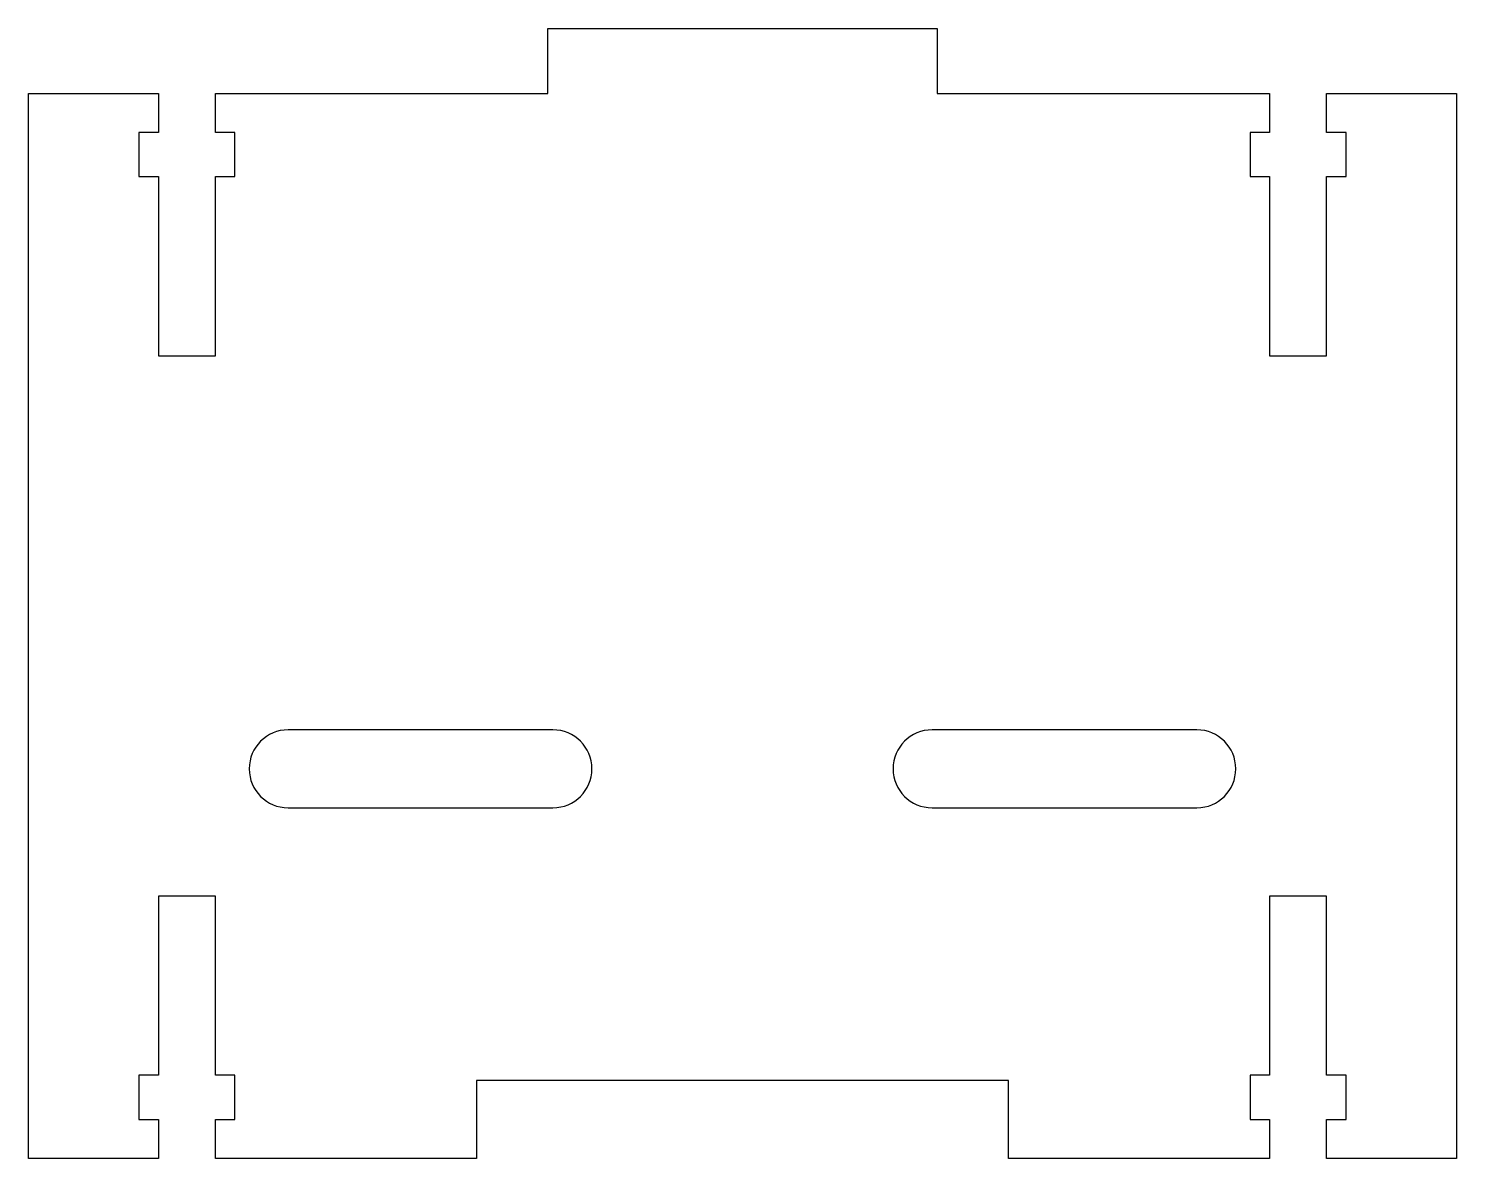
# Model space of a CAD drawing. Header units: millimetres. Extents: x -55 to 55, y -41 to 46.
import ezdxf

# ---------------------------------------------------------------- set-up
doc = ezdxf.new("R2010")
doc.units = ezdxf.units.MM

msp = doc.modelspace()

# ---------------------------------------------------------------- linework, layer by layer
at = {"color": 7, "linetype": 'Continuous', "lineweight": 25}
for p, q in [((-15, 46), (15, 46)), ((-15, 41), (-15, 46)), ((15, 46), (15, 41)), ((-55, 41), (-45, 41)), ((-55, -41), (-55, 41)), ((-45, 41), (-45, 38)), ((-40.6, 38), (-40.6, 41)), ((-40.6, 41), (-15, 41)), ((15, 41), (40.6, 41)), ((40.6, 41), (40.6, 38)), ((45, 38), (45, 41)), ((45, 41), (55, 41)), ((55, 41), (55, -41)), ((-45, 38), (-46.5, 38)), ((-46.5, 38), (-46.5, 34.6)), ((-39.1, 38), (-40.6, 38)), ((-39.1, 34.6), (-39.1, 38)), ((40.6, 38), (39.1, 38)), ((39.1, 38), (39.1, 34.6)), ((46.5, 38), (45, 38)), ((46.5, 34.6), (46.5, 38)), ((-46.5, 34.6), (-45, 34.6)), ((-45, 34.6), (-45, 20.8)), ((-40.6, 20.8), (-40.6, 34.6)), ((-40.6, 34.6), (-39.1, 34.6)), ((39.1, 34.6), (40.6, 34.6)), ((40.6, 34.6), (40.6, 20.8)), ((45, 20.8), (45, 34.6)), ((45, 34.6), (46.5, 34.6)), ((-45, 20.8), (-40.6, 20.8)), ((40.6, 20.8), (45, 20.8)), ((-14.6, -8), (-35, -8)), ((35, -8), (14.6, -8)), ((-35, -14), (-14.6, -14)), ((14.6, -14), (35, -14)), ((-40.6, -20.8), (-45, -20.8)), ((-45, -20.8), (-45, -34.6)), ((-40.6, -34.6), (-40.6, -20.8)), ((45, -20.8), (40.6, -20.8)), ((40.6, -20.8), (40.6, -34.6)), ((45, -34.6), (45, -20.8)), ((-45, -34.6), (-46.5, -34.6)), ((-46.5, -34.6), (-46.5, -38)), ((-39.1, -34.6), (-40.6, -34.6)), ((-39.1, -38), (-39.1, -34.6)), ((-20.5, -35), (-20.5, -41)), ((20.5, -35), (-20.5, -35)), ((20.5, -41), (20.5, -35)), ((40.6, -34.6), (39.1, -34.6)), ((39.1, -34.6), (39.1, -38)), ((46.5, -34.6), (45, -34.6)), ((46.5, -38), (46.5, -34.6)), ((-46.5, -38), (-45, -38)), ((-45, -38), (-45, -41)), ((-40.6, -41), (-40.6, -38)), ((-40.6, -38), (-39.1, -38)), ((39.1, -38), (40.6, -38)), ((40.6, -38), (40.6, -41)), ((45, -41), (45, -38)), ((45, -38), (46.5, -38)), ((-45, -41), (-55, -41)), ((-20.5, -41), (-40.6, -41)), ((40.6, -41), (20.5, -41)), ((55, -41), (45, -41))]:
    msp.add_line(p, q, dxfattribs=at)
for centre, start, end in [((-35, -11), 90, 270), ((-14.6, -11), 270, 90), ((14.6, -11), 90, 270), ((35, -11), 270, 90)]:
    msp.add_arc(centre, 3, start, end, dxfattribs=at)

doc.saveas('drawing.dxf')
